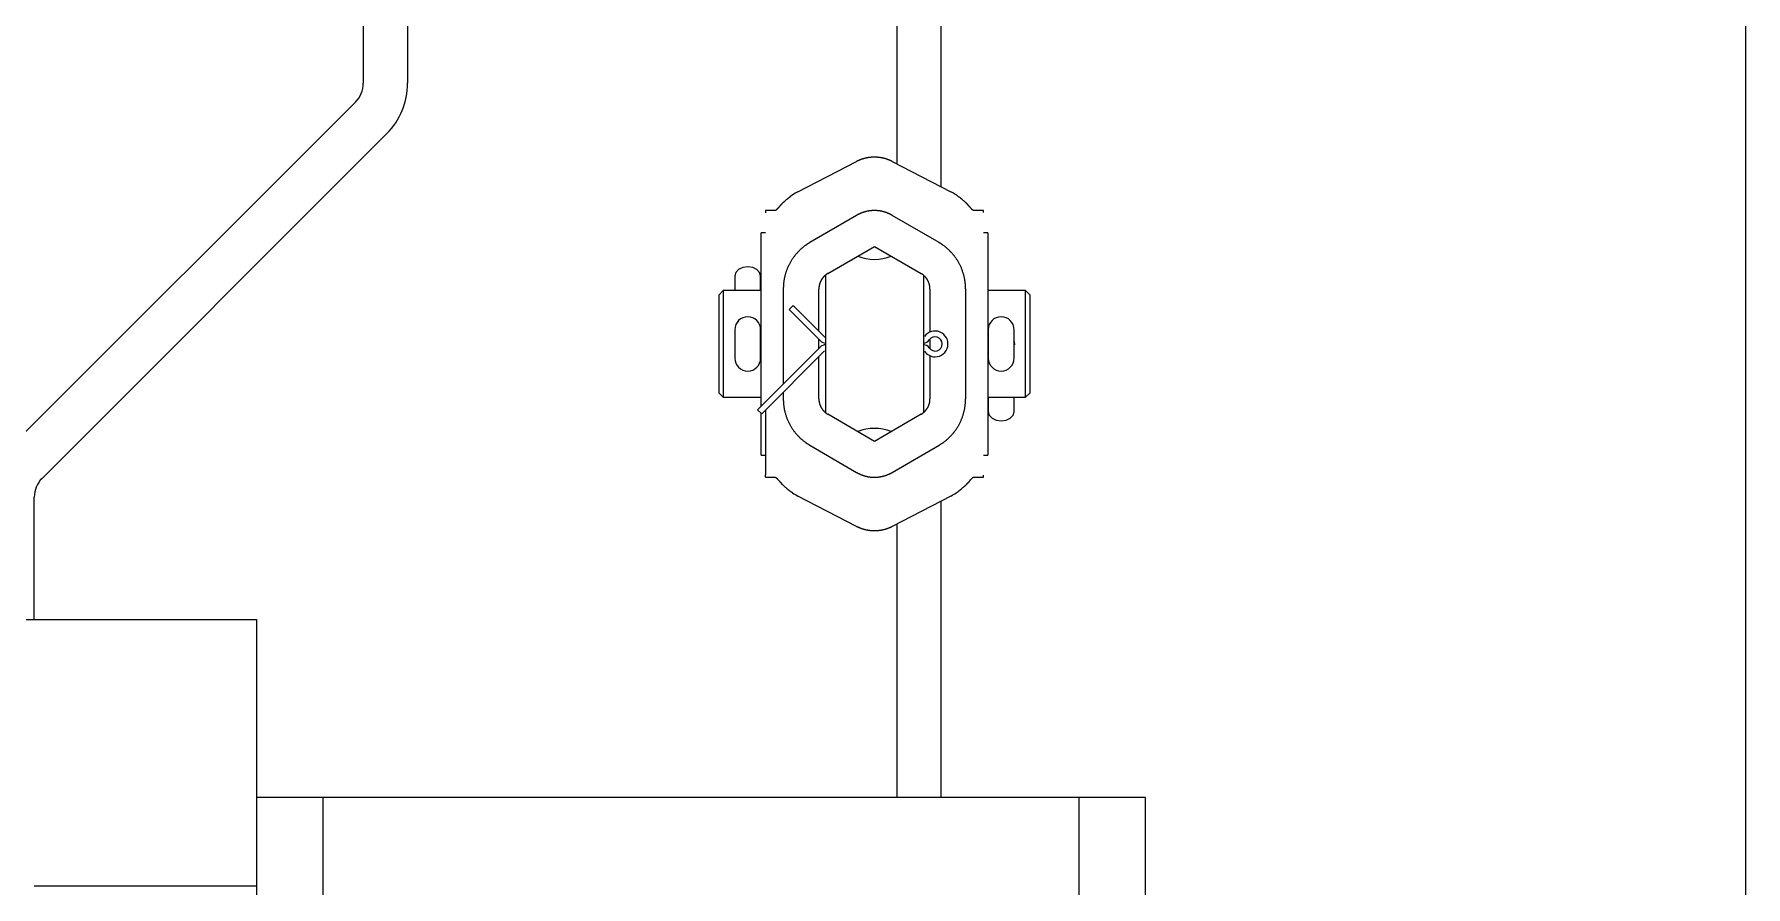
# Model space of a CAD drawing. Header units: millimetres. Extents: x -5 to 111, y -3 to 86.
# Drawn here: x 17.46 to 17.6525, y 48.1549 to 48.2508 of the extents above; entities that cross this region are included whole.
import ezdxf

# ---------------------------------------------------------------- set-up
doc = ezdxf.new("R2010")
doc.units = ezdxf.units.MM
doc.layers.add('A1I6----E-', color=3, linetype='Continuous', lineweight=25)

# ---------------------------------------------------------------- blocks, each defined once
blk = doc.blocks.new('Gruppe-414')
at = {"layer": 'A1I6----E-', "linetype": 'Continuous', "lineweight": 9}
blk.add_line((-33.31544558999202, 5.611397142038204), (-33.340445589992, 5.611397142038204), dxfattribs=at)
blk = doc.blocks.new('Gruppe-415')
at = {"layer": 'A1I6----E-'}
blk.add_blockref('Gruppe-414', (0, 0), dxfattribs=at)
blk = doc.blocks.new('Gruppe-422')
at = {"layer": 'A1I6----E-', "linetype": 'Continuous', "lineweight": 9}
for p, q in [((-33.243445589992, 5.806397142038204), (-33.243445589992, 5.692659982164903)), ((-33.238445589992, 5.690079257455425), (-33.238445589992, 5.806397142038204)), ((-33.303445589992, 5.778397142038204), (-33.303445589992, 5.70171085053719)), ((-33.298445589992, 5.778397142038204), (-33.298445589992, 5.70171085053719)), ((-33.30432426964844, 5.699589530193643), (-33.3431024442415, 5.660811355600588)), ((-33.33956691033556, 5.657275821694657), (-33.30078873574251, 5.696053996287698)), ((-33.25454773303534, 5.689510391898355), (-33.247945589992, 5.692918054635858)), ((-33.243945589992, 5.692918054635858), (-33.23734796101039, 5.689512721808486)), ((-33.25707668628867, 5.687397142038204), (-33.258195589992, 5.687397142038204)), ((-33.258195589992, 5.687397142038204), (-33.258195589992, 5.687135810244309)), ((-33.247945589992, 5.686856894541928), (-33.25321080692331, 5.683792349869287)), ((-33.23868041644761, 5.683792375122011), (-33.243945589992, 5.686856894541928)), ((-33.233695589992, 5.687397142038204), (-33.23481800166586, 5.687397142038204)), ((-33.233695589992, 5.687167911687506), (-33.233695589992, 5.687397142038204)), ((-33.258195589992, 5.684897142038204), (-33.258695589992, 5.684897142038204)), ((-33.258695589992, 5.665378512888117), (-33.258695589992, 5.684897142038204)), ((-33.233195589992, 5.684897142038204), (-33.233695589992, 5.684897142038204)), ((-33.233195589992, 5.684897142038204), (-33.233195589992, 5.659897142038204)), ((-33.25119928204386, 5.680306843048285), (-33.245945589992, 5.683364679828682)), ((-33.245945589992, 5.683364679828682), (-33.24069190331384, 5.680306846175972)), ((-33.26164558999201, 5.680036839000171), (-33.26164558999201, 5.678397142038204)), ((-33.258695589992, 5.680189277661939), (-33.25875196792487, 5.680132899729073)), ((-33.258745589992, 5.678397142038204), (-33.258745589992, 5.680036839000171)), ((-33.258745589992, 5.679465771188308), (-33.258695589992, 5.67941577118832)), ((-33.251445589992, 5.68013753036621), (-33.251445589992, 5.67399698097345)), ((-33.24044558999201, 5.68013752941124), (-33.24044558999201, 5.67399698097345)), ((-33.262945589992, 5.678397142038175), (-33.26344558999198, 5.677897142038248)), ((-33.26344558999198, 5.677897142038248), (-33.26344558999198, 5.666897142038175)), ((-33.258695589992, 5.678397142038204), (-33.262945589992, 5.678397142038204)), ((-33.262945589992, 5.678397142038175), (-33.262945589992, 5.672397142038204)), ((-33.256195589992, 5.678581796709), (-33.256195589992, 5.667878512888117)), ((-33.25219420973344, 5.673833629745281), (-33.25219420973344, 5.678569991994856)), ((-33.23969696116197, 5.678569967245862), (-33.23969696116197, 5.673728585083711)), ((-33.235695589992, 5.678581738331694), (-33.235695589992, 5.666212545744729)), ((-33.228945589992, 5.678397142038204), (-33.233195589992, 5.678397142038204)), ((-33.22844558999201, 5.677897142038248), (-33.228945589992, 5.678397142038175)), ((-33.228945589992, 5.672397142038204), (-33.228945589992, 5.678397142038175)), ((-33.22844558999201, 5.672397142038204), (-33.22844558999201, 5.677897142038248)), ((-33.25508718991511, 5.676726609926965), (-33.25554680932289, 5.67626699051919)), ((-33.25554680932289, 5.67626699051919), (-33.25201127541695, 5.672731456613259)), ((-33.25155165600918, 5.673191076021034), (-33.25508718991511, 5.676726609926965)), ((-33.26164558999201, 5.67399714203821), (-33.26164558999201, 5.670797142038213)), ((-33.258745589992, 5.670797142038213), (-33.258745589992, 5.67399714203821)), ((-33.251445589992, 5.67399698097345), (-33.251445589992, 5.670797303102958)), ((-33.24044558999201, 5.67399698097345), (-33.24044558999201, 5.670797303102958)), ((-33.23314558999201, 5.67399714203821), (-33.23314558999201, 5.670797142038213)), ((-33.230245589992, 5.670797142038213), (-33.230245589992, 5.67399714203821)), ((-33.262945589992, 5.672397142038204), (-33.262945589992, 5.666397142038248)), ((-33.25201127541695, 5.672062827463163), (-33.25908234322882, 5.664991759651301)), ((-33.25862272382106, 5.664532140243526), (-33.25155165600918, 5.671603208055389)), ((-33.25219420973344, 5.671879893146677), (-33.25219420973344, 5.672914390929745)), ((-33.23969696116197, 5.672954134482865), (-33.23969696116197, 5.671840149593558)), ((-33.23969696116197, 5.671065698992712), (-33.23969696116197, 5.666224316830561)), ((-33.23023289684871, 5.672663933413966), (-33.23019774372347, 5.672310346752743)), ((-33.228945589992, 5.666397142038248), (-33.228945589992, 5.672397142038204)), ((-33.22844558999201, 5.666897142038175), (-33.22844558999201, 5.672397142038204)), ((-33.25219420973344, 5.666224292081566), (-33.25219420973344, 5.670960654331127)), ((-33.251445589992, 5.670797303102958), (-33.251445589992, 5.664656753710212)), ((-33.24044558999201, 5.670797303102958), (-33.240445589992, 5.664656754665182)), ((-33.26344558999198, 5.666897142038175), (-33.262945589992, 5.666397142038248)), ((-33.262945589992, 5.666397142038204), (-33.258695589992, 5.666397142038204)), ((-33.256195589992, 5.666959274072568), (-33.256195589992, 5.666212487367408)), ((-33.233195589992, 5.666397142038204), (-33.228945589992, 5.666397142038204)), ((-33.23314558999201, 5.666397142038204), (-33.23314558999201, 5.664757445076237)), ((-33.230245589992, 5.664757445076237), (-33.230245589992, 5.666397142038204)), ((-33.228945589992, 5.666397142038248), (-33.22844558999201, 5.666897142038175)), ((-33.25908234322882, 5.664991759651301), (-33.25862272382106, 5.664532140243526)), ((-33.258695589992, 5.659897142038204), (-33.258695589992, 5.664605006414484)), ((-33.258195589992, 5.664959274072568), (-33.258195589992, 5.657658473832115)), ((-33.245945589992, 5.66142960424774), (-33.25119928204386, 5.664487441028137)), ((-33.24069190331384, 5.66448743790045), (-33.245945589992, 5.66142960424774)), ((-33.258695589992, 5.659897142038204), (-33.258195589992, 5.659897142038204)), ((-33.25321080692331, 5.66100193420715), (-33.247945589992, 5.65793738953448)), ((-33.243945589992, 5.65793738953448), (-33.23868041644761, 5.661001908954411)), ((-33.233695589992, 5.659897142038204), (-33.233195589992, 5.659897142038204)), ((-33.25819558999201, 5.657397142038204), (-33.25819558999201, 5.657658473832115)), ((-33.233695589992, 5.657397142038204), (-33.233695589992, 5.657626372388902)), ((-33.258195589992, 5.657397142038204), (-33.25707668628867, 5.657397142038204)), ((-33.23481800166586, 5.657397142038204), (-33.233695589992, 5.657397142038204)), ((-33.340445589992, 5.641397142038204), (-33.340445589992, 5.655154501351095)), ((-33.24794558999201, 5.651876229440564), (-33.25454773303534, 5.655283892178053)), ((-33.23734796101039, 5.655281562267938), (-33.24394558999202, 5.651876229440564)), ((-33.238445589992, 5.621397142038204), (-33.238445589992, 5.654715026620997)), ((-33.243445589992, 5.652134301911519), (-33.243445589992, 5.621397142038204)), ((-33.34844558999201, 5.641397142038204), (-33.31544558999202, 5.641397142038204)), ((-33.31544558999202, 5.641397142038204), (-33.31544558999202, 5.621397142038204)), ((-33.22294558999193, 5.621397142038204), (-33.30794558999192, 5.621397142038204))]:
    blk.add_line(p, q, dxfattribs=at)
at = {"layer": 'A1I6----E-', "linetype": 'Continuous', "lineweight": 9, "flags": 128}
for points in [[(-33.25454773303534, 5.689510391898355), (-33.25455063417309, 5.689508894490785, 0.0279451999192283), (-33.25515223248955, 5.689154501351095, 0.0279451999192283)], [(-33.23673997756872, 5.689154501351095, 0.02811732098566193), (-33.23734502074131, 5.689511204203485), (-33.23734796101036, 5.689512721808486)], [(-33.25515223248955, 5.655639782725328, 0.02794519991983258), (-33.25455063417309, 5.655285389585638), (-33.25454773303534, 5.655283892178067)], [(-33.23734796101039, 5.655281562267938), (-33.23734502074134, 5.655283079872932, 0.02811732100247531), (-33.23673997756871, 5.655639782725328, 0.02811732100247531)]]:
    blk.add_lwpolyline(points, format="xyb", dxfattribs=at)
at = {"layer": 'A1I6----E-', "linetype": 'Continuous', "lineweight": 9}
for points in [[(-33.258745589992, 5.680036839000171), (-33.25885596466986, 5.680429206172779), (-33.25917028515929, 5.680761839000177), (-33.25964069901507, 5.680984097149707), (-33.260195589992, 5.6810621438329), (-33.26075048096893, 5.680984097149707), (-33.26122089482473, 5.680761839000177), (-33.26153521531414, 5.680429206172779), (-33.26164558999201, 5.680036839000171)], [(-33.23314558999201, 5.664757445076237), (-33.23303521531415, 5.664365077903644), (-33.23272089482473, 5.664032445076246), (-33.23225048096894, 5.663810186926701), (-33.231695589992, 5.663732140243523), (-33.23114069901507, 5.663810186926701), (-33.23067028515928, 5.664032445076246), (-33.23035596466987, 5.664365077903644), (-33.230245589992, 5.664757445076237)]]:
    blk.add_lwpolyline(points, dxfattribs=at)
at = {"layer": 'A1I6----E-', "linetype": 'Continuous', "lineweight": 9, "flags": 128}
blk.add_lwpolyline([(-33.30794558999202, 5.580897142038204), (-33.30794558999202, 5.621397142038204), (-33.31544558999202, 5.621397142038204), (-33.31544558999202, 5.566397142038204), (-33.21544558999202, 5.566397142038204), (-33.21544558999202, 5.621397142038204), (-33.22294558999202, 5.621397142038204), (-33.22294558999202, 5.580897142038204, -0.414213562373095), (-33.23294558999201, 5.570897142038204), (-33.29794558999201, 5.570897142038204, -0.414213562373095)], format="xyb", close=True, dxfattribs=at)
at = {"layer": 'A1I6----E-', "linetype": 'Continuous', "lineweight": 9}
for centre, radius, start, end in [((-33.306445589992, 5.70171085053719), 0.002999999999992789, 315.0000000001965, 0), ((-33.306445589992, 5.70171085053719), 0.00800000000000135, 315, 0), ((-33.245945589992, 5.686897142038204), 0.004999999999994963, 247.833677458732, 292.1663225411135), ((-33.260195589992, 5.67399714203821), 0.00144999999999709, 0, 180), ((-33.231695589992, 5.67399714203821), 0.00144999999999709, 0, 180), ((-33.251445589992, 5.673297142038213), 0.0001500000000011829, 225, 270), ((-33.23912271433647, 5.672397142038204), 0.00144999999999709, 270, 145.7711336723531), ((-33.23912271433647, 5.672397142038204), 0.0008000000000045452, 214.228866327339, 145.7711336717993), ((-33.251445589992, 5.673297142038213), 0.0008000000000063089, 225, 270), ((-33.251445589992, 5.67149714203821), 0.0008000000000029104, 90, 135), ((-33.24044558999201, 5.673297142038213), 0.0008000000000029104, 270, 325.771133672661), ((-33.24044558999201, 5.67149714203821), 0.0008000000000045452, 34.22886632733901, 90), ((-33.23912271433647, 5.672397142038204), 0.001450000000003153, 214.2288663271714, 270), ((-33.260195589992, 5.670797142038213), 0.001450000000011642, 180, 0), ((-33.231695589992, 5.670797142038213), 0.001450000000011642, 180, 0), ((-33.245945589992, 5.657897142038204), 0.005000000000002949, 67.83367745894938, 112.166322541205), ((-33.337445589992, 5.655154501351095), 0.003000000000003079, 135, 180)]:
    blk.add_arc(centre, radius, start, end, dxfattribs=at)
for points in [[(-33.243945589992, 5.692918054635858), (-33.24419666046348, 5.693047476172276), (-33.24480435517813, 5.693263993067511), (-33.24552730006044, 5.693393028522045), (-33.24627149502682, 5.693400761606598), (-33.24699915861862, 5.693286409366793), (-33.24765494627714, 5.693067870020841), (-33.247945589992, 5.692918054635858)], [(-33.243945589992, 5.686856894541928), (-33.24419501271257, 5.687002044823083), (-33.2448024358636, 5.687246487205881), (-33.24552655145816, 5.687392462943146), (-33.24627214711874, 5.687401189690823), (-33.24700101576553, 5.687271750501404), (-33.24765711706443, 5.687024761477096), (-33.247945589992, 5.686856894541928)], [(-33.25321080692331, 5.683792349869287), (-33.25377704203637, 5.683462547362029), (-33.25472713151623, 5.682585511072586), (-33.25546583848515, 5.681536427118208), (-33.25596566536468, 5.680354768900074), (-33.25619549867771, 5.679160269939374), (-33.25619558999201, 5.678581796709)], [(-33.235695589992, 5.678581738331694), (-33.23569574677894, 5.679240096574754), (-33.23597400107894, 5.680507712443741), (-33.23650584573853, 5.681676990478682), (-33.23727123980146, 5.682704375827398), (-33.23818295836649, 5.683502686266631), (-33.23868041644761, 5.683792375122011)], [(-33.25119928204386, 5.680306843048285), (-33.25135940286117, 5.680213590864605), (-33.25160941253569, 5.679997628084941), (-33.25180089466914, 5.679776258014161), (-33.25195942480224, 5.67952684023546), (-33.25207954030746, 5.679257170297849), (-33.2521940716027, 5.678847623796162), (-33.25219420973344, 5.678569991994871)], [(-33.23969696116197, 5.678569967245862), (-33.23969699500958, 5.678756115965956), (-33.23975752015482, 5.679082390030763), (-33.23985195575966, 5.679360173372512), (-33.23998698190695, 5.679623261611257), (-33.24015863680891, 5.679862975146349), (-33.24045310782729, 5.680167649718572), (-33.24069190331384, 5.680306846175972)], [(-33.256195589992, 5.666212487367408), (-33.25619543326771, 5.66555413916249), (-33.25591718332529, 5.664286543592508), (-33.25538534701498, 5.66311728548304), (-33.2546199644807, 5.662089917433335), (-33.25370825846997, 5.661291619203552), (-33.25321080692331, 5.66100193420715)], [(-33.25219420973344, 5.666224292081566), (-33.25219417589837, 5.666038146170762), (-33.25213365169036, 5.665711877233193), (-33.25203921758328, 5.665434098572983), (-33.25190419356687, 5.665171014867712), (-33.25173254129366, 5.66493130540835), (-33.25143807427691, 5.664626635537064), (-33.25119928204386, 5.664487441028137)], [(-33.24069190331384, 5.66448743790045), (-33.2405317804025, 5.664580691327286), (-33.24028176737312, 5.664796657315619), (-33.24009028240171, 5.665018031042699), (-33.23993174980509, 5.665267453101773), (-33.23981163239458, 5.665537127665932), (-33.23969709932228, 5.665946680729412), (-33.23969696116197, 5.666224316830561)], [(-33.23868041644761, 5.661001908954411), (-33.23811417381126, 5.661331715951459), (-33.23716407121579, 5.662208765774852), (-33.23642535302294, 5.663257867483193), (-33.23592551826949, 5.664439545759702), (-33.23569568133814, 5.665634063763679), (-33.235695589992, 5.666212545744729)], [(-33.247945589992, 5.65793738953448), (-33.24769616727144, 5.65779223925334), (-33.24708874412041, 5.657547796870542), (-33.24636462852586, 5.657401821133277), (-33.24561903286526, 5.6573930943856), (-33.24489016421848, 5.657522533575018), (-33.24423406291957, 5.657769522599312), (-33.243945589992, 5.65793738953448)], [(-33.24794558999201, 5.651876229440579), (-33.24765472082431, 5.651726380452197), (-33.246998779792, 5.651507850983053), (-33.24631750488744, 5.651400774393744), (-33.2456196446088, 5.651393522179034), (-33.24489202136539, 5.651507874709631), (-33.24423623370688, 5.651726414055582), (-33.24394558999202, 5.651876229440564)]]:
    blk.add_open_spline(points, degree=2, dxfattribs=at)
for points, weights, knots in [([(-33.25515223248955, 5.689154501351095), (-33.25606325611461, 5.688424923107279), (-33.25611709204095, 5.688376712306362), (-33.25615239075064, 5.688344261928705), (-33.25618768946026, 5.688311811551102), (-33.25622222288202, 5.688278547926756), (-33.25622756329374, 5.68827340388252), (-33.25623290370545, 5.688268259838285), (-33.25627811795054, 5.688224708125562), (-33.25632224671666, 5.688180056903237), (-33.25632378709865, 5.688178498284121), (-33.25632532748063, 5.688176939665005), (-33.25636744280312, 5.688134325724193), (-33.2564086057336, 5.68809079112278), (-33.25644976866398, 5.688047256521486), (-33.25648991800486, 5.68800278542092), (-33.25649768919732, 5.687994177720916), (-33.2565054603898, 5.687985570020912), (-33.25656115211558, 5.687923883520376), (-33.25700685474509, 5.687431527202182), (-33.25702645034013, 5.687417190035329), (-33.25703847582405, 5.687410544970324), (-33.25705050130798, 5.687403899905318), (-33.25706380427631, 5.68740046476541), (-33.25707021828802, 5.687398808516442), (-33.25707663229972, 5.687397152267473), (-33.25707665929419, 5.687397147152838), (-33.25707668628867, 5.687397142038204)], [1, 1, 1, 1, 0.9999321953025389, 1, 1, 1, 0.9999242822856733, 1, 1, 1, 0.9999388965199569, 1, 0.9999336823036129, 1, 1, 1, 1, 1, 1, 1, 0.9920649582584999, 1, 1, 1, 1, 1], [0, 0, 0, 1, 2, 2, 3, 3, 4, 4, 5, 5, 6, 6, 7, 7, 8, 8, 9, 9, 10, 11, 12, 12, 13, 13, 14, 14, 15, 15, 15]), ([(-33.23481800166586, 5.687397142038204), (-33.23484988858286, 5.687420415475862), (-33.23488177549985, 5.687443688913519), (-33.23490239356809, 5.687458737509331), (-33.23492185891667, 5.687475250085754), (-33.23494132426524, 5.687491762662164), (-33.23508002127264, 5.687631295443909), (-33.23524040452863, 5.687815119804032), (-33.23529964595243, 5.687883019765002), (-33.23535888737622, 5.687950919725972), (-33.23540078778463, 5.687998944164172), (-33.23544411244215, 5.688045687772672), (-33.23548743709969, 5.688092431381209), (-33.23553181208045, 5.688138179080238), (-33.23553334042393, 5.688139754702283), (-33.23553486876742, 5.688141330324328), (-33.23558230043511, 5.688190229267397), (-33.23563100731936, 5.688237858136643), (-33.23563200554587, 5.6882388342697), (-33.23563300377237, 5.688239810402756), (-33.23568370710961, 5.688289391538089), (-33.23573591494899, 5.688337385901067), (-33.23573684259323, 5.688338238679028), (-33.23573777023748, 5.688339091456986), (-33.23579183336541, 5.688388791375928), (-33.23584926798173, 5.688439857653826), (-33.23646610524997, 5.688942854815036), (-33.23673777439307, 5.689152803553942), (-33.2367388759809, 5.689153652452518), (-33.23673997756872, 5.689154501351095)], [1, 1, 1, 0.9993336890659102, 1, 1, 1, 1, 1, 1, 0.999887086853646, 1, 0.999935527855009, 1, 1, 1, 0.9999127478703916, 1, 1, 1, 0.9998811506824627, 1, 1, 1, 1, 1, 1, 1, 1, 1], [0, 0, 0, 1, 1, 2, 2, 3, 4, 4, 5, 5, 6, 6, 7, 7, 8, 8, 9, 9, 10, 10, 11, 11, 12, 12, 13, 14, 15, 15, 16, 16, 16]), ([(-33.25707668628867, 5.657397142038204), (-33.25704255022219, 5.657372134633928), (-33.25700841415571, 5.657347127229652), (-33.25698743122876, 5.657331755554136), (-33.25696768661709, 5.657314822688535), (-33.25694794200538, 5.657297889822908), (-33.25687517101705, 5.657227934052822), (-33.25655323653972, 5.656862309237786), (-33.25651284057572, 5.656817504420181), (-33.25647244461165, 5.656772699602509), (-33.25643117732358, 5.656728696005914), (-33.25642963166915, 5.65672704786384), (-33.25642808601473, 5.656725399721767), (-33.25638372741778, 5.656678099840999), (-33.25633826223319, 5.656631862617387), (-33.2563331157824, 5.656626628775324), (-33.25632796933162, 5.65662139493326), (-33.25628669885902, 5.656579423651574), (-33.25624430074744, 5.656538591795067), (-33.25620190263579, 5.656497759938491), (-33.2561126051954, 5.656415422257374), (-33.25605542894732, 5.656364415530672), (-33.25550877097585, 5.655915603756428), (-33.25515443948358, 5.655641481491639), (-33.25515333598656, 5.655640632108483), (-33.25515223248955, 5.655639782725328)], [1, 1, 1, 0.9992661167334809, 1, 1, 1, 1, 1, 0.999951872877834, 1, 1, 1, 0.9999300273758104, 1, 1, 1, 0.9999072836593644, 1, 1, 1, 1, 1, 1, 1, 1], [0, 0, 0, 1, 1, 2, 2, 3, 4, 5, 5, 6, 6, 7, 7, 8, 8, 9, 9, 10, 10, 11, 12, 13, 14, 14, 15, 15, 15]), ([(-33.23673997756871, 5.655639782725328), (-33.2364015168874, 5.65590092296532), (-33.23581948273819, 5.656378857106192), (-33.23576482658691, 5.656428591036314), (-33.23576192769622, 5.656431228858833), (-33.23575902880555, 5.656433866681351), (-33.23571017043565, 5.656478324966404), (-33.23566262421907, 5.656524183844715), (-33.23566170454588, 5.656525070880192), (-33.2356607848727, 5.656525957915668), (-33.2356150780025, 5.65657004272303), (-33.23557046994362, 5.65661523906462), (-33.2355691966099, 5.656616529190818), (-33.23556792327619, 5.656617819317018), (-33.23552586188468, 5.65666043540627), (-33.23548475294193, 5.656703970984108), (-33.2354436439991, 5.656747506562026), (-33.23540354863882, 5.656791977381568), (-33.23539579026125, 5.656800582402362), (-33.23538803188368, 5.656809187423158), (-33.23533241976821, 5.656870868284346), (-33.23488750895309, 5.657362926143793), (-33.23486795970813, 5.657377227710928), (-33.23484635914094, 5.657389285327215), (-33.23481805524884, 5.657397131909533), (-33.23481802845735, 5.657397136973868), (-33.23481800166586, 5.657397142038204)], [1, 1, 1, 1, 1, 1, 0.999894481188157, 1, 1, 1, 0.9999242735986735, 1, 1, 1, 0.9999388936943738, 1, 0.9999336842823807, 1, 1, 1, 1, 1, 1, 1, 1, 1, 1], [0, 0, 0, 1, 2, 2, 3, 3, 4, 4, 5, 5, 6, 6, 7, 7, 8, 8, 9, 9, 10, 10, 11, 12, 13, 14, 14, 15, 15, 15])]:
    blk.add_rational_spline(points, weights, degree=2, knots=knots, dxfattribs=at)
blk = doc.blocks.new('Gruppe-426')
at = {"layer": 'A1I6----E-', "linetype": 'Continuous', "lineweight": 9}
blk.add_line((-33.14794558999191, 4.086897142038226), (-33.14794558999194, 6.910397142038204), dxfattribs=at)

msp = doc.modelspace()

# ---------------------------------------------------------------- block references
at = {"layer": 'A1I6----E-'}
for name in ['Gruppe-426', 'Gruppe-415', 'Gruppe-422']:
    msp.add_blockref(name, (50.80044558999202, 42.54360285796177), dxfattribs=at)

doc.saveas('drawing.dxf')
